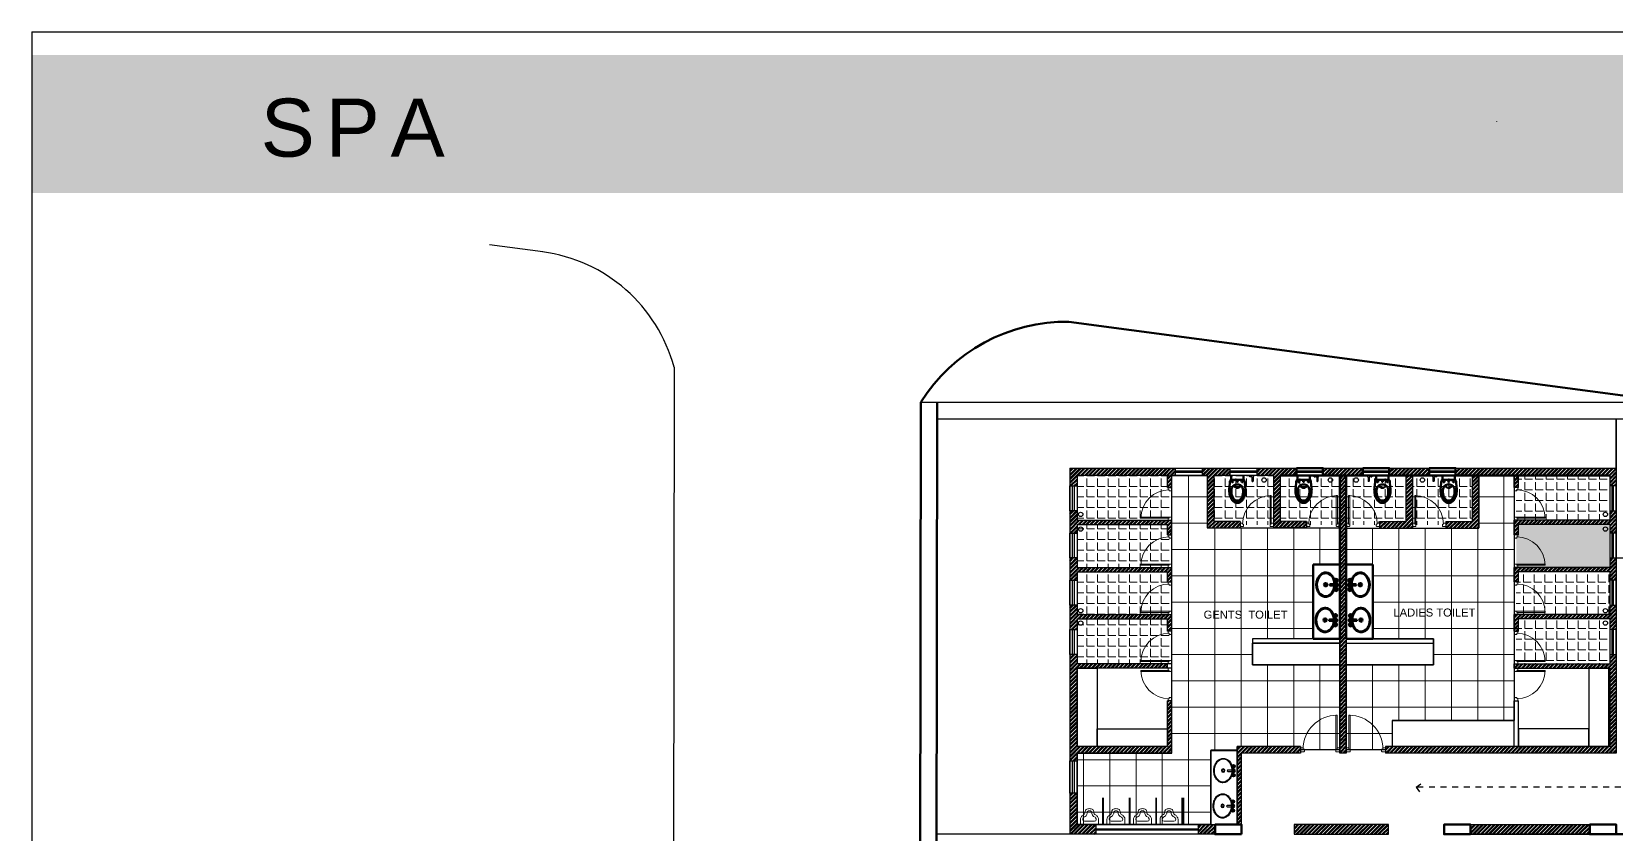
# Model space of a CAD drawing. Header units: millimetres. Extents: x 1521 to 3683, y 1649 to 3322.
# Drawn here: x 1521.46 to 1548.74, y 1680.17 to 1693.99 of the extents above; entities that cross this region are included whole.
import ezdxf

# ---------------------------------------------------------------- set-up
doc = ezdxf.new("R2010")
doc.units = ezdxf.units.MM
doc.header["$LTSCALE"] = 0.1
doc.linetypes.add('DASHED2', pattern=[0.375, 0.25, -0.125])
for name, color, linetype, lineweight in [('DOOR', 8, 'Continuous', 15), ('ELEVATION', 54, 'Continuous', 9), ('plan wall', 7, 'Continuous', 25), ('WALL', 7, 'Continuous', 50)]:
    doc.layers.add(name, color=color, linetype=linetype, lineweight=lineweight)
doc.layers.add('plot', color=1, linetype='Continuous')
doc.styles.add('WORKING', font='ARIALN.TTF')
pattern_1 = [(45, (727.22519, 588.535617), (-0.0336759605, 0.0336759605), []), (45, (727.22519, 588.55943), (-0.0336759605, 0.0336759605), [])]
pattern_2 = [(0, (378.60827, 780.19859), (0, 0.18335625), [0.13335, -0.05000625]), (90, (378.60827, 780.19859), (-0.18335625, 0), [0.13335, -0.05000625])]
pattern_3 = [(0, (0, 94.56723), (0, 0.18335625), [0.13335, -0.05000625]), (90, (0, 94.56723), (-0.18335625, 0), [0.13335, -0.05000625])]
pattern_4 = [(0, (378.60827, 780.1986), (0, 0.4524375), []), (90, (378.60827, 780.1986), (-0.4524375, 0), [])]

# ---------------------------------------------------------------- blocks, each defined once
blk = doc.blocks.new('D75')
at = {"layer": 'DOOR'}
for p, q in [((0.05, 0.7), (0.05, 0.675)), ((0.05, 0.7), (0.075, 0.7)), ((0.05, 0.05), (0.05, 0.075)), ((0.05, 0.05), (0.075, 0.05))]:
    blk.add_line(p, q, dxfattribs=at)
for points in [[(0.075, 0.7), (0.075, 0.75), (0, 0.75), (0, 0.685)], [(0.01, 0.675), (0.05, 0.675)], [(0.075, 0.05), (0.075, 0), (0, 0), (0, 0.065)], [(0.01, 0.075), (0.05, 0.075)]]:
    blk.add_lwpolyline(points, dxfattribs=at)
blk.add_lwpolyline([(0.05, 0.075), (0.05, 0.05), (0.7, 0.05), (0.7, 0.075)], close=True, dxfattribs=at)
for centre, radius, start, end in [((0.01, 0.685), 0.01, 180, 270), ((0.05, 0.05), 0.65, 0, 90), ((0.01, 0.065), 0.01, 90, 180)]:
    blk.add_arc(centre, radius, start, end, dxfattribs=at)
blk = doc.blocks.new('Faucet - Bathroom top')
for p, q in [((-4.107, 0.125), (-4.375, 0.125)), ((-3.75, 0.4788), (-3.75, 0.75)), ((-3.5, 0.482), (-3.5, 0.75)), ((-3.1461, 0.125), (-2.875, 0.125)), ((3.143, 0.125), (2.875, 0.125)), ((3.5, 0.4788), (3.5, 0.75)), ((3.75, 0.482), (3.75, 0.75)), ((4.1039, 0.125), (4.375, 0.125)), ((-4.1039, -0.125), (-4.375, -0.125)), ((-3.75, -0.4821), (-3.75, -0.75)), ((-3.5, -0.4789), (-3.5, -0.75)), ((-3.143, -0.125), (-2.875, -0.125)), ((-0.5, -0.8639), (-0.5, -4.5)), ((0.5, -4.5), (0.5, -0.8631)), ((3.1461, -0.125), (2.875, -0.125)), ((3.5, -0.4821), (3.5, -0.75)), ((3.75, -0.4789), (3.75, -0.75)), ((4.107, -0.125), (4.375, -0.125))]:
    blk.add_line(p, q)
for centre, radius in [((-3.625, 0), 1.375), ((-4.625, 0), 0.2795), ((-3.625, 0), 0.5), ((-3.625, 1), 0.2795), ((-2.625, 0), 0.2795), ((0, 0), 0.5), ((3.625, 0), 1.375), ((2.625, 0), 0.2795), ((3.625, 0), 0.5), ((3.625, 1), 0.2795), ((4.625, 0), 0.2795), ((-3.625, -1), 0.2795), ((3.625, -1), 0.2795)]:
    blk.add_circle(centre, radius)
for centre, radius, start, end in [((-3.625, 0), 1, 105.2407, 164.2093), ((-3.625, 0), 1, 16.44125, 74.07887), ((0, 0), 1.5, 289.6514, 250.3603), ((0, 0), 1, 300.3431, 239.7554), ((3.625, 0), 1, 106.12, 164.0884), ((3.625, 0), 1, 16.23422, 73.90469), ((-3.625, 0), 1, 196.2342, 253.9047), ((-3.625, 0), 1, 286.12, 344.0884), ((0, -4.5), 0.5, 180, 0), ((3.625, 0), 1, 196.4413, 254.0789), ((3.625, 0), 1, 285.2407, 344.2093)]:
    blk.add_arc(centre, radius, start, end)
blk = doc.blocks.new('A$C491C4D06')
for p, q in [((0.102, 0.686), (-0.504, 0.687)), ((-0.504, 0.687), (-0.504, -1.017)), ((0.102, -1.017), (0.102, 0.686)), ((0.102, -1.017), (-0.504, -1.017))]:
    blk.add_line(p, q)
for centre, radius in [((-0.182, 0.225), 0.0386), ((-0.182, 0.225), 0.0243), ((-0.168, -0.587), 0.0386), ((-0.168, -0.587), 0.0243)]:
    blk.add_circle(centre, radius)
at = {"extrusion": (0, 0, -1)}
for centre in [(-0.182, 0.225), (-0.168, -0.587)]:
    blk.add_ellipse(centre, major_axis=(0.006, -0.265), ratio=0.757949, dxfattribs=at)
for points in [[(-0.176, -0.055), (-0.193, -0.055), (-0.21, -0.053), (-0.252, -0.041), (-0.278, -0.027), (-0.323, 0.012), (-0.342, 0.036), (-0.373, 0.093), (-0.384, 0.124), (-0.397, 0.191), (-0.399, 0.225), (-0.393, 0.293), (-0.386, 0.326), (-0.361, 0.387), (-0.345, 0.414), (-0.305, 0.459), (-0.281, 0.477), (-0.23, 0.5), (-0.203, 0.505), (-0.148, 0.502), (-0.121, 0.494), (-0.072, 0.466), (-0.049, 0.445), (-0.012, 0.396), (0.003, 0.367), (0.025, 0.305), (0.031, 0.271), (0.034, 0.202), (0.031, 0.168), (0.014, 0.103), (0.002, 0.073), (-0.032, 0.02), (-0.053, -0.003), (-0.099, -0.037), (-0.125, -0.048), (-0.16, -0.054), (-0.168, -0.055), (-0.176, -0.055)], [(-0.162, -0.867), (-0.179, -0.867), (-0.195, -0.865), (-0.238, -0.853), (-0.263, -0.839), (-0.308, -0.8), (-0.328, -0.776), (-0.358, -0.719), (-0.37, -0.688), (-0.383, -0.621), (-0.385, -0.587), (-0.379, -0.519), (-0.371, -0.486), (-0.347, -0.425), (-0.33, -0.398), (-0.29, -0.353), (-0.267, -0.335), (-0.216, -0.312), (-0.188, -0.307), (-0.134, -0.31), (-0.107, -0.318), (-0.058, -0.346), (-0.035, -0.367), (0.003, -0.416), (0.018, -0.445), (0.039, -0.508), (0.046, -0.541), (0.048, -0.61), (0.045, -0.644), (0.029, -0.709), (0.016, -0.74), (-0.017, -0.792), (-0.038, -0.815), (-0.085, -0.849), (-0.111, -0.86), (-0.146, -0.866), (-0.154, -0.867), (-0.162, -0.867)]]:
    blk.add_open_spline(points, degree=3, knots=[0, 0, 0, 0, 0.226401, 0.226401, 0.598061, 0.598061, 0.969721, 0.969721, 1.341381, 1.341381, 1.713041, 1.713041, 2.084701, 2.084701, 2.456361, 2.456361, 2.828021, 2.828021, 3.199681, 3.199681, 3.571341, 3.571341, 3.943001, 3.943001, 4.314661, 4.314661, 4.686321, 4.686321, 5.057982, 5.057982, 5.429642, 5.429642, 5.801302, 5.801302, 6.172962, 6.172962, 6.283185, 6.283185, 6.283185, 6.283185])
at = {"xscale": -0.0285377218567646, "yscale": 0.0285377218567646, "zscale": 0.0285377218568328, "rotation": 90}
for p in [(-0.419, 0.22), (-0.404, -0.592)]:
    blk.add_blockref('Faucet - Bathroom top', p, dxfattribs=at)
blk = doc.blocks.new('ura')
for p, q in [((66.969, 30.005), (66.969, 30.093)), ((67.344, 29.98), (66.994, 29.98)), ((67.019, 30.09), (67.019, 30.093)), ((67.169, 30.05), (67.059, 30.05)), ((67.279, 30.05), (67.169, 30.05)), ((67.319, 30.093), (67.319, 30.09)), ((67.369, 30.093), (67.369, 30.005))]:
    blk.add_line(p, q)
for centre, radius, start, end in [((67.189, 30.234), 0.12, 147.0632, 181.9449), ((67.109, 30.286), 0.025, 125.1069, 148.188), ((67.168, 30.203), 0.127, 89.6001, 125.1069), ((67.168, 30.203), 0.0769, 89.34, 121.488), ((67.169, 30.203), 0.127, 54.8931, 90.3999), ((67.169, 30.203), 0.0769, 58.512, 90.66), ((67.228, 30.286), 0.025, 31.812, 54.8931), ((67.148, 30.234), 0.12, 358.0551, 32.9368), ((67.044, 30.093), 0.075, 156.1133, 180), ((66.994, 30.005), 0.025, 180, 270), ((67.114, 30.062), 0.152, 128.8839, 156.1133), ((66.993, 30.256), 0.0797, 288.7154, 341.4146), ((67.044, 30.093), 0.025, 156.1133, 180), ((67.059, 30.09), 0.04, 180, 270), ((67.114, 30.062), 0.102, 132.7845, 156.1133), ((66.993, 30.256), 0.13, 293.4922, 346.4131), ((67.189, 30.234), 0.0704, 150.6587, 187.4696), ((67.148, 30.234), 0.0704, 19.899, 29.3413), ((67.344, 30.256), 0.13, 178.8425, 246.5078), ((67.344, 30.256), 0.0797, 198.5854, 251.2846), ((67.279, 30.09), 0.04, 270, 0), ((67.223, 30.062), 0.102, 23.8867, 47.2155), ((67.294, 30.093), 0.025, 360, 23.8867), ((67.223, 30.062), 0.152, 23.8867, 51.1161), ((67.344, 30.005), 0.025, 270, 360), ((67.294, 30.093), 0.075, 0, 23.8867)]:
    blk.add_arc(centre, radius, start, end)
blk = doc.blocks.new('A$C1FE45C3E')
at = {"color": 0}
for q in [(0, -44.55), (63.075, 0)]:
    blk.add_line((0, 0), q, dxfattribs=at)

msp = doc.modelspace()

# ---------------------------------------------------------------- hatches: boundary and pattern name
h = msp.add_hatch(color=10)
h.set_gradient(color1=(29, 147, 16), color2=(180, 244, 52), tint=0.46)
h.paths.add_polyline_path([(1521.4588, 1691.2112), (1584.5338, 1691.2112), (1584.5338, 1693.5886), (1521.4588, 1693.5886)])
h = msp.add_hatch()
h.set_pattern_fill('STEEL', color=256, scale=0.015, style=0)
h.set_pattern_definition(pattern_1)
h.paths.add_polyline_path([(1541.1503, 1686.4769), (1539.3268, 1686.4769), (1539.3268, 1686.1681), (1539.453, 1686.1681), (1539.453, 1686.3507), (1541.0119, 1686.3507), (1541.0119, 1686.1396), (1541.0869, 1686.1396), (1541.0869, 1686.3507), (1541.1503, 1686.3507)])
at = {"lineweight": 0}
h = msp.add_hatch(dxfattribs=at)
h.set_pattern_fill('ANGLE', color=9, scale=0.02625, style=0)
h.set_pattern_definition(pattern_2)
h.paths.add_polyline_path([(1541.0494, 1685.5771), (1539.453, 1685.5771), (1539.453, 1686.3507), (1541.0494, 1686.3507)])
h = msp.add_hatch(dxfattribs=at)
h.set_pattern_fill('NET', color=9, scale=0.1425, style=0)
h.set_pattern_definition(pattern_4)
h.paths.add_polyline_path([(1541.0869, 1681.5686), (1541.0869, 1686.3507), (1541.6927, 1686.3507), (1541.6927, 1685.4472), (1543.9742, 1685.4472), (1543.975, 1684.8147), (1543.5197, 1684.8141), (1543.5197, 1683.537), (1542.4742, 1683.537), (1542.4742, 1683.0882), (1543.9742, 1683.0882), (1543.9742, 1681.6249), (1543.2992, 1681.6249), (1543.2992, 1681.6811), (1542.2097, 1681.6811), (1542.2098, 1681.6193), (1541.7552, 1681.6187), (1541.7552, 1680.3369), (1539.453, 1680.3369), (1539.453, 1681.5686)])
h = msp.add_hatch()
h.set_pattern_fill('STEEL', color=256, scale=0.015, style=0)
h.set_pattern_definition(pattern_1)
h.paths.add_polyline_path([(1542.0893, 1686.4769), (1541.6064, 1686.4769), (1541.6064, 1686.3507), (1541.6927, 1686.3507), (1541.6927, 1685.4472), (1542.2631, 1685.4472), (1542.2632, 1685.5591), (1541.8068, 1685.5591), (1541.8068, 1686.3507), (1542.0893, 1686.3507)])
h.paths.add_polyline_path([(1543.23, 1686.4769), (1542.5454, 1686.4769), (1542.5454, 1686.3507), (1542.8335, 1686.3507), (1542.8335, 1685.5298), (1542.8335, 1685.5298), (1542.8335, 1685.4728), (1542.8335, 1685.4728), (1542.8335, 1685.4472), (1543.4026, 1685.4472), (1543.4028, 1685.5591), (1542.9475, 1685.5597), (1542.9475, 1686.3507), (1543.23, 1686.3507)])
h.paths.add_polyline_path([(1544.3708, 1686.4769), (1543.6861, 1686.4769), (1543.6861, 1686.3507), (1544.3708, 1686.3507)])
h.paths.add_polyline_path([(1545.5115, 1686.4769), (1544.8269, 1686.4769), (1544.8269, 1686.3507), (1545.5115, 1686.3507)])
h = msp.add_hatch(dxfattribs=at)
h.set_pattern_fill('ANGLE', color=253, scale=0.02625, style=0)
h.set_pattern_definition(pattern_2)
h.paths.add_polyline_path([(1541.8068, 1686.3507), (1542.8335, 1686.3507), (1542.8335, 1685.5013), (1542.2632, 1685.5013), (1542.2632, 1685.5591), (1541.8068, 1685.5591)])
h = msp.add_hatch(dxfattribs=at)
h.set_pattern_fill('ANGLE', color=253, scale=0.02625, style=0)
h.set_pattern_definition(pattern_2)
h.paths.add_polyline_path([(1542.9475, 1686.3507), (1543.9742, 1686.3507), (1543.9743, 1685.5013), (1543.4039, 1685.5013), (1543.4039, 1685.5591), (1542.9475, 1685.5591)])
h = msp.add_hatch()
h.set_pattern_fill('STEEL', color=256, scale=0.015, style=0)
h.set_pattern_definition(pattern_1)
h.paths.add_polyline_path([(1543.9742, 1686.3507), (1544.0883, 1686.3507), (1544.0883, 1681.5686), (1543.9742, 1681.5686)])
h = msp.add_hatch(dxfattribs=at)
h.set_pattern_fill('ANGLE', color=253, scale=0.02625, style=0)
h.set_pattern_definition(pattern_2)
h.paths.add_polyline_path([(1545.115, 1686.3507), (1544.0883, 1686.3507), (1544.0882, 1685.5013), (1544.6586, 1685.5013), (1544.6586, 1685.5591), (1545.115, 1685.5591)])
h = msp.add_hatch(dxfattribs=at)
h.set_pattern_fill('NET', color=253, scale=0.1425, style=0)
h.set_pattern_definition(pattern_4)
h.paths.add_polyline_path([(1546.3698, 1686.3507), (1546.9756, 1686.3507), (1546.9756, 1682.1311), (1544.8758, 1682.1311), (1544.8758, 1681.6811), (1544.7633, 1681.6811), (1544.7633, 1681.6249), (1544.0883, 1681.6249), (1544.0883, 1683.0882), (1545.5883, 1683.0882), (1545.5883, 1683.537), (1544.5428, 1683.537), (1544.5428, 1684.8141), (1544.0883, 1684.8147), (1544.0891, 1685.4441), (1545.229, 1685.4441), (1546.3698, 1685.4441)])
h = msp.add_hatch()
h.set_pattern_fill('STEEL', color=256, scale=0.015, style=0)
h.set_pattern_definition([(45, (0, 94.567235), (-0.0336759605, 0.0336759605), []), (45, (0, 94.591047), (-0.0336759605, 0.0336759605), [])])
h.paths.add_polyline_path([(1545.229, 1685.5298), (1545.229, 1686.3507), (1545.115, 1686.3507), (1545.115, 1685.5597), (1544.6597, 1685.5591), (1544.6599, 1685.4441), (1545.229, 1685.4441), (1545.229, 1685.4728), (1545.229, 1685.4728), (1545.229, 1685.5298)])
h.paths.add_polyline_path([(1546.3698, 1686.3507), (1546.2557, 1686.3507), (1546.2557, 1685.5591), (1545.7993, 1685.5591), (1545.7994, 1685.4472), (1546.3698, 1685.4472)])
h = msp.add_hatch(dxfattribs=at)
h.set_pattern_fill('ANGLE', color=253, scale=0.02625, style=0)
h.set_pattern_definition(pattern_2)
h.paths.add_polyline_path([(1546.2557, 1686.3507), (1545.229, 1686.3507), (1545.229, 1685.5013), (1545.7993, 1685.5013), (1545.7993, 1685.5591), (1546.2557, 1685.5591)])
h = msp.add_hatch()
h.set_pattern_fill('STEEL', color=256, scale=0.015, style=0)
h.set_pattern_definition(pattern_1)
h.paths.add_polyline_path([(1548.7357, 1685.7393), (1548.6232, 1685.7393), (1548.6232, 1685.5771), (1546.9756, 1685.5771), (1546.9756, 1685.3284), (1547.0506, 1685.3284), (1547.0506, 1685.5021), (1548.6232, 1685.5021), (1548.6232, 1685.3569), (1548.7357, 1685.3569)])
h.paths.add_polyline_path([(1548.7357, 1686.4769), (1545.9676, 1686.4769), (1545.9676, 1686.3507), (1548.6232, 1686.3507), (1548.6232, 1686.1681), (1548.7357, 1686.1681)])
h = msp.add_hatch()
h.set_pattern_fill('STEEL', color=256, scale=0.015, style=0)
h.set_pattern_definition(pattern_1)
h.paths.add_polyline_path([(1547.0506, 1686.3507), (1546.9756, 1686.3507), (1546.9756, 1686.1396), (1547.0506, 1686.1396)])
h = msp.add_hatch(dxfattribs=at)
h.set_pattern_fill('ANGLE', color=9, scale=0.02625, style=0)
h.set_pattern_definition(pattern_3)
h.paths.add_polyline_path([(1547.0131, 1685.5771), (1548.6095, 1685.5771), (1548.6095, 1686.3507), (1547.0131, 1686.3507)])
h = msp.add_hatch()
h.set_pattern_fill('STEEL', color=256, scale=0.015, style=0)
h.set_pattern_definition(pattern_1)
h.paths.add_polyline_path([(1541.0869, 1685.5771), (1539.453, 1685.5771), (1539.453, 1685.7393), (1539.3268, 1685.7393), (1539.3268, 1685.3569), (1539.453, 1685.3569), (1539.453, 1685.5021), (1541.0119, 1685.5021), (1541.0119, 1685.3284), (1541.0869, 1685.3284)])
h.paths.add_polyline_path([(1541.0869, 1684.7659), (1539.453, 1684.7659), (1539.453, 1684.9282), (1539.3268, 1684.9282), (1539.3268, 1684.5458), (1539.453, 1684.5458), (1539.453, 1684.6909), (1541.0119, 1684.6909), (1541.0119, 1684.5173), (1541.0869, 1684.5173)])
h.paths.add_polyline_path([(1541.0869, 1683.9548), (1539.453, 1683.9548), (1539.453, 1684.117), (1539.3268, 1684.117), (1539.3268, 1683.6971), (1539.453, 1683.6971), (1539.453, 1683.8798), (1541.0119, 1683.8798), (1541.0119, 1683.6686), (1541.0869, 1683.6686)])
h = msp.add_hatch(dxfattribs=at)
h.set_pattern_fill('ANGLE', color=9, scale=0.02625, style=0)
h.set_pattern_definition(pattern_2)
h.paths.add_polyline_path([(1541.0494, 1684.7284), (1539.453, 1684.7284), (1539.453, 1685.5021), (1541.0494, 1685.5021)])
h = msp.add_hatch(dxfattribs=at)
h.set_pattern_fill('ANGLE', color=9, scale=0.02625, style=0)
h.set_pattern_definition(pattern_2)
h.paths.add_polyline_path([(1547.0131, 1684.7284), (1548.6095, 1684.7284), (1548.6095, 1685.5021), (1547.0131, 1685.5021)])
h.paths.add_polyline_path([(1572.4328, 1672.7908), (1572.4328, 1673.7658), (1571.5328, 1673.7658), (1571.5328, 1673.6945), (1571.4766, 1673.6945), (1571.4766, 1673.1242), (1571.5328, 1673.1242), (1571.5328, 1672.7908)])
h = msp.add_hatch()
h.set_pattern_fill('STEEL', color=256, scale=0.015, style=0)
h.set_pattern_definition(pattern_1)
h.paths.add_polyline_path([(1548.7357, 1684.117), (1548.6232, 1684.117), (1548.6232, 1683.9548), (1546.9756, 1683.9548), (1546.9756, 1683.6686), (1547.0506, 1683.6686), (1547.0506, 1683.8798), (1548.6232, 1683.8798), (1548.6232, 1683.6971), (1548.7357, 1683.6971)])
h.paths.add_polyline_path([(1548.7357, 1684.9282), (1548.6232, 1684.9282), (1548.6232, 1684.7659), (1546.9756, 1684.7659), (1546.9756, 1684.5173), (1547.0506, 1684.5173), (1547.0506, 1684.6909), (1548.6232, 1684.6909), (1548.6232, 1684.5458), (1548.7357, 1684.5458)])
h = msp.add_hatch(dxfattribs=at)
h.set_pattern_fill('ANGLE', color=9, scale=0.02625, style=0)
h.set_pattern_definition(pattern_2)
h.paths.add_polyline_path([(1541.0494, 1683.9173), (1539.453, 1683.9173), (1539.453, 1684.6909), (1541.0494, 1684.6909)])
h = msp.add_hatch(dxfattribs=at)
h.set_pattern_fill('ANGLE', color=253, scale=0.02625, style=0)
h.set_pattern_definition(pattern_2)
h.paths.add_polyline_path([(1547.0131, 1683.9173), (1548.6095, 1683.9173), (1548.6095, 1684.6909), (1547.0131, 1684.6909)])
h = msp.add_hatch(dxfattribs=at)
h.set_pattern_fill('ANGLE', color=9, scale=0.02625, style=0)
h.set_pattern_definition(pattern_2)
h.paths.add_polyline_path([(1541.0494, 1683.1061), (1539.453, 1683.1061), (1539.453, 1683.8798), (1541.0494, 1683.8798)])
h = msp.add_hatch(dxfattribs=at)
h.set_pattern_fill('ANGLE', color=9, scale=0.02625, style=0)
h.set_pattern_definition(pattern_3)
h.paths.add_polyline_path([(1547.0131, 1683.1061), (1548.6095, 1683.1061), (1548.6095, 1683.8798), (1547.0131, 1683.8798)])
h = msp.add_hatch()
h.set_pattern_fill('STEEL', color=256, scale=0.015, style=0)
h.set_pattern_definition(pattern_1)
h.paths.add_polyline_path([(1539.453, 1683.0311), (1539.8007, 1683.0311), (1541.0119, 1683.0311), (1541.0119, 1683.1061), (1539.453, 1683.1061), (1539.453, 1683.2683), (1539.3268, 1683.2683), (1539.3268, 1681.4352), (1539.453, 1681.4352), (1539.453, 1681.5686), (1541.0869, 1681.5686), (1541.0869, 1682.4681), (1541.0119, 1682.4681), (1541.0119, 1681.6811), (1539.8007, 1681.6811), (1539.453, 1681.6811)])
h = msp.add_hatch()
h.set_pattern_fill('STEEL', color=256, scale=0.015, style=0)
h.set_pattern_definition(pattern_1)
h.paths.add_polyline_path([(1548.7357, 1683.2683), (1548.6232, 1683.2683), (1548.6232, 1683.1061), (1546.9756, 1683.1061), (1546.9756, 1683.0311), (1548.6232, 1683.0311), (1548.6232, 1681.6811), (1544.7633, 1681.6811), (1544.7633, 1681.6249), (1544.7633, 1681.5911), (1544.7633, 1681.5686), (1548.7357, 1681.5686)])
h = msp.add_hatch()
h.set_pattern_fill('STEEL', color=256, scale=0.015, style=0)
h.set_pattern_definition(pattern_1)
h.paths.add_polyline_path([(1543.2992, 1681.6811), (1542.2097, 1681.6811), (1542.2098, 1681.6193), (1542.2097, 1681.6193), (1542.2097, 1680.3416), (1542.2097, 1680.3369), (1542.2847, 1680.3369), (1542.2847, 1681.5686), (1543.2992, 1681.5686)])
h = msp.add_hatch()
h.set_pattern_fill('STEEL', color=256, scale=0.015, style=0)
h.set_pattern_definition(pattern_1)
h.paths.add_polyline_path([(1539.7815, 1680.3369), (1539.453, 1680.3369), (1539.453, 1680.8814), (1539.3268, 1680.8814), (1539.3268, 1680.17), (1539.7815, 1680.17)])
h = msp.add_hatch()
h.set_pattern_fill('STEEL', color=256, scale=0.015, style=0)
h.set_pattern_definition(pattern_1)
h.paths.add_polyline_path([(1541.8284, 1680.3369), (1541.5353, 1680.3369), (1541.5353, 1680.1746), (1541.5353, 1680.17), (1541.8284, 1680.17)])
h = msp.add_hatch()
h.set_pattern_fill('STEEL', color=256, scale=0.015, style=0)
h.set_pattern_definition([(45, (5e-13, 96.113914), (-0.0336759605, 0.0336759605), []), (45, (5e-13, 96.137726), (-0.0336759605, 0.0336759605), [])])
h.paths.add_polyline_path([(1544.813, 1680.3369), (1543.1881, 1680.3369), (1543.1881, 1680.17), (1544.813, 1680.17)])
h = msp.add_hatch()
h.set_pattern_fill('STEEL', color=256, scale=0.015, style=0)
h.set_pattern_definition(pattern_1)
h.paths.add_polyline_path([(1546.226, 1680.3369), (1548.2794, 1680.3369), (1548.2794, 1680.17), (1546.226, 1680.17)])
h.paths.add_polyline_path([(1551.1755, 1680.3249), (1553.2414, 1680.3249), (1553.2414, 1680.17), (1551.1755, 1680.17)])
h.paths.add_polyline_path([(1553.5513, 1680.3284), (1556.2713, 1680.3284), (1556.2713, 1680.17), (1553.5513, 1680.17)])
h = msp.add_hatch()
h.set_pattern_fill('GRASS', color=3, scale=0.015357, style=0)
h.set_pattern_definition([(90, (-672.83713, -128.37974), (-0.27582132, 0.27582132), [0.07313822, -0.47850442]), (45, (-672.83713, -128.37974), (-0.27582151, 0.27582151), [0.07313822, -0.316932296]), (135, (-672.83713, -128.37974), (-0.27582151, -0.27582151), [0.07313822, -0.316932296])])
h.paths.add_polyline_path([(1544.8159, 1679.7915), (1544.8159, 1679.979), (1545.7697, 1679.979), (1545.7697, 1679.7915)])
h.paths.add_polyline_path([(1545.7697, 1679.6041), (1545.7697, 1679.4167), (1544.8159, 1679.4167), (1544.8159, 1679.6041)])
h.paths.add_polyline_path([(1545.7697, 1679.7915), (1545.7697, 1679.6041), (1544.8159, 1679.6041), (1544.8159, 1679.7915)])
h.paths.add_polyline_path([(1542.2539, 1679.7949), (1542.2539, 1679.9824), (1543.2077, 1679.9824), (1543.2077, 1679.7949)])
h.paths.add_polyline_path([(1543.2077, 1679.7949), (1543.2077, 1679.6075), (1542.2539, 1679.6075), (1542.2539, 1679.7949)])
h.paths.add_polyline_path([(1548.7357, 1679.4198), (1551.0857, 1679.4198), (1551.0857, 1667.6042), (1551.6939, 1667.6042), (1551.6939, 1680.17), (1551.0172, 1680.17), (1551.0172, 1679.42)])
h.paths.add_polyline_path([(1548.7357, 1667.6042), (1548.7357, 1679.4198), (1548.7357, 1680.1698), (1537.0372, 1680.17), (1537.0372, 1678.5318), (1547.6844, 1678.5318), (1547.6844, 1669.1044), (1541.1191, 1669.1044), (1541.1191, 1667.6042)])

# ---------------------------------------------------------------- linework, layer by layer
for p, q in [((1550.065, 1687.6039), (1536.7642, 1687.6039)), ((1550.3476, 1687.3213), (1537.0468, 1687.3213)), ((1550.3476, 1687.3213), (1548.7357, 1687.3213)), ((1548.7357, 1687.3213), (1548.7357, 1686.4769)), ((1548.7357, 1686.4769), (1548.7357, 1687.3213)), ((1539.3268, 1686.4769), (1548.7357, 1686.4769)), ((1539.3268, 1686.4769), (1539.3268, 1680.17)), ((1541.0119, 1686.3507), (1539.453, 1686.3507)), ((1539.453, 1686.3507), (1539.453, 1685.5771)), ((1541.0119, 1686.1396), (1541.0119, 1686.3507)), ((1541.6927, 1686.3507), (1541.0869, 1686.3507)), ((1541.0869, 1686.1396), (1541.0869, 1686.3507)), ((1541.6927, 1686.3507), (1541.6927, 1685.4472)), ((1541.8068, 1686.3507), (1541.8068, 1685.5591)), ((1542.8335, 1686.3507), (1541.8068, 1686.3507)), ((1542.8335, 1686.3507), (1542.8335, 1685.4457)), ((1542.9475, 1686.3507), (1542.9475, 1685.5597)), ((1543.9742, 1686.3507), (1543.9742, 1681.5686)), ((1544.0883, 1686.3507), (1544.0883, 1681.5686)), ((1545.115, 1686.3507), (1545.115, 1685.5597)), ((1545.229, 1686.3507), (1545.229, 1685.4441)), ((1546.2557, 1686.3507), (1546.2557, 1685.5591)), ((1546.3698, 1686.3507), (1546.3698, 1685.4472)), ((1546.9756, 1686.1396), (1546.9756, 1686.3507)), ((1547.0506, 1686.1396), (1547.0506, 1686.3507)), ((1548.6232, 1686.3507), (1548.6232, 1685.5771)), ((1548.7357, 1686.4769), (1548.7357, 1686.3507)), ((1548.7357, 1686.4769), (1548.7357, 1684.9282)), ((1548.7357, 1686.3507), (1548.7357, 1681.5686)), ((1541.0119, 1686.1396), (1541.0869, 1686.1396)), ((1547.0506, 1686.1396), (1546.9756, 1686.1396)), ((1539.453, 1685.5771), (1541.0869, 1685.5771)), ((1539.453, 1685.5021), (1539.453, 1684.7659)), ((1539.453, 1685.5021), (1541.0119, 1685.5021)), ((1541.0119, 1685.3284), (1541.0119, 1685.5021)), ((1541.0869, 1685.3284), (1541.0869, 1685.5771)), ((1541.6927, 1685.4472), (1542.2631, 1685.4472)), ((1542.2632, 1685.5591), (1541.8068, 1685.5591)), ((1542.2632, 1685.5591), (1542.2631, 1685.4472)), ((1543.4026, 1685.445), (1542.8335, 1685.4457)), ((1543.4028, 1685.5591), (1542.9475, 1685.5597)), ((1543.4028, 1685.5591), (1543.4026, 1685.445)), ((1544.6597, 1685.5591), (1545.115, 1685.5597)), ((1544.6597, 1685.5591), (1544.6599, 1685.445)), ((1545.7993, 1685.5591), (1545.7995, 1685.4441)), ((1545.7993, 1685.5591), (1546.2557, 1685.5591)), ((1546.9756, 1685.3284), (1546.9756, 1685.5771)), ((1548.6232, 1685.5771), (1546.9756, 1685.5771)), ((1547.0506, 1685.3284), (1547.0506, 1685.5021)), ((1548.6232, 1685.5021), (1547.0506, 1685.5021)), ((1548.6232, 1685.5021), (1548.6232, 1684.7659)), ((1541.0119, 1685.3284), (1541.0869, 1685.3284)), ((1547.0506, 1685.3284), (1546.9756, 1685.3284)), ((1548.7357, 1684.9282), (1551.0172, 1684.9283)), ((1539.453, 1684.7659), (1541.0869, 1684.7659)), ((1539.453, 1684.6909), (1539.453, 1683.9548)), ((1539.453, 1684.6909), (1541.0119, 1684.6909)), ((1541.0119, 1684.5173), (1541.0119, 1684.6909)), ((1541.0869, 1684.5173), (1541.0869, 1684.7659)), ((1546.9756, 1684.5173), (1546.9756, 1684.7659)), ((1548.6232, 1684.7659), (1546.9756, 1684.7659)), ((1547.0506, 1684.5173), (1547.0506, 1684.6909)), ((1548.6232, 1684.6909), (1547.0506, 1684.6909)), ((1548.6232, 1684.6909), (1548.6232, 1683.9548)), ((1541.0119, 1684.5173), (1541.0869, 1684.5173)), ((1547.0506, 1684.5173), (1546.9756, 1684.5173)), ((1539.453, 1683.9548), (1541.0869, 1683.9548)), ((1539.453, 1683.8798), (1539.453, 1683.1061)), ((1539.453, 1683.8798), (1541.0119, 1683.8798)), ((1541.0119, 1683.6686), (1541.0119, 1683.8798)), ((1541.0869, 1683.6686), (1541.0869, 1683.9548)), ((1546.9756, 1683.6686), (1546.9756, 1683.9548)), ((1548.6232, 1683.9548), (1546.9756, 1683.9548)), ((1547.0506, 1683.6686), (1547.0506, 1683.8798)), ((1548.6232, 1683.8798), (1547.0506, 1683.8798)), ((1548.6232, 1683.8798), (1548.6232, 1683.1061)), ((1541.0869, 1683.6686), (1541.0119, 1683.6686)), ((1543.9742, 1683.537), (1542.4742, 1683.537)), ((1542.4742, 1683.537), (1542.4742, 1683.462)), ((1544.0883, 1683.537), (1545.5883, 1683.537)), ((1545.5883, 1683.537), (1545.5883, 1683.462)), ((1546.9756, 1683.6686), (1547.0506, 1683.6686)), ((1543.9742, 1683.462), (1542.4742, 1683.462)), ((1544.0883, 1683.462), (1545.5883, 1683.462)), ((1541.0869, 1683.1061), (1539.453, 1683.1061)), ((1541.0869, 1683.0311), (1539.453, 1683.0311)), ((1539.453, 1683.0311), (1539.453, 1681.6811)), ((1541.0119, 1683.0311), (1541.0119, 1683.1061)), ((1541.0869, 1683.0311), (1541.0869, 1683.1061)), ((1546.9756, 1683.1061), (1548.6278, 1683.1061)), ((1546.9756, 1683.0311), (1546.9756, 1683.1061)), ((1546.9756, 1683.0311), (1548.6278, 1683.0311)), ((1548.6232, 1683.0311), (1548.6232, 1681.6811)), ((1541.0119, 1681.6811), (1541.0119, 1682.4681)), ((1541.0869, 1682.4681), (1541.0119, 1682.4681)), ((1541.0869, 1681.6811), (1541.0869, 1682.4681)), ((1546.9756, 1681.6811), (1546.9756, 1682.4686)), ((1546.9756, 1682.4686), (1547.0506, 1682.4686)), ((1547.0506, 1681.6811), (1547.0506, 1682.4686)), ((1544.8758, 1682.1311), (1544.8758, 1681.6811)), ((1544.8758, 1682.1311), (1546.9756, 1682.1311)), ((1541.0119, 1681.6811), (1539.453, 1681.6811)), ((1541.0869, 1681.5686), (1541.0869, 1681.6811)), ((1543.2992, 1681.6811), (1542.2097, 1681.6811)), ((1542.2097, 1680.3416), (1542.2097, 1681.6811)), ((1543.2992, 1681.6811), (1543.2992, 1681.5686)), ((1544.7633, 1681.6811), (1544.7633, 1681.5686)), ((1548.6232, 1681.6811), (1544.7633, 1681.6811)), ((1541.0869, 1681.5686), (1539.453, 1681.5686)), ((1539.453, 1681.5686), (1539.453, 1680.3369)), ((1543.2992, 1681.5686), (1542.2847, 1681.5686)), ((1542.2847, 1680.3369), (1542.2847, 1681.5686)), ((1544.0883, 1681.5686), (1543.9742, 1681.5686)), ((1548.7357, 1681.5686), (1544.7633, 1681.5686)), ((1539.453, 1680.3369), (1541.8284, 1680.3369)), ((1541.5353, 1680.3369), (1541.5353, 1680.1746)), ((1544.813, 1680.3369), (1543.1966, 1680.3369)), ((1546.226, 1680.3369), (1548.2794, 1680.3369)), ((1541.8284, 1680.17), (1539.3268, 1680.17)), ((1543.1881, 1680.17), (1544.8046, 1680.17)), ((1546.226, 1680.17), (1548.2791, 1680.1701))]:
    msp.add_line(p, q)
at = {"color": 253}
for p, q in [((1548.7357, 1684.9282), (1551.0172, 1684.9282)), ((1539.3268, 1680.17), (1537.0372, 1680.1729))]:
    msp.add_line(p, q, dxfattribs=at)
at = {"linetype": 'DASHED2'}
for p, q in [((1545.2896, 1680.981), (1545.4073, 1681.0688)), ((1549.2119, 1680.981), (1545.2896, 1680.981)), ((1545.2896, 1680.981), (1545.3779, 1680.8636))]:
    msp.add_line(p, q, dxfattribs=at)
for points in [[(1541.0869, 1681.5686), (1541.0869, 1686.3507), (1541.6927, 1686.3507), (1541.6927, 1685.4472), (1543.9742, 1685.4472), (1543.975, 1684.8147), (1543.5197, 1684.8141), (1543.5197, 1683.537), (1542.4742, 1683.537), (1542.4742, 1683.0882), (1543.9742, 1683.0882), (1543.9742, 1681.6249), (1543.2992, 1681.6249), (1543.2992, 1681.6811), (1542.2097, 1681.6811), (1542.2098, 1681.6193), (1541.7552, 1681.6187), (1541.7552, 1680.3369), (1539.453, 1680.3369), (1539.453, 1681.5686), (1541.0869, 1681.5686)], [(1541.0869, 1686.3507), (1541.6927, 1686.3507), (1541.6927, 1685.4472)], [(1546.3698, 1686.3507), (1546.9756, 1686.3507), (1546.9756, 1682.1311), (1544.8758, 1682.1311), (1544.8758, 1681.6811), (1544.7633, 1681.6811), (1544.7633, 1681.6249), (1544.0883, 1681.6249), (1544.0883, 1683.0882), (1545.5883, 1683.0882), (1545.5883, 1683.537), (1544.5428, 1683.537), (1544.5428, 1684.8141), (1544.0883, 1684.8147), (1544.0891, 1685.4441), (1545.229, 1685.4441), (1546.3698, 1685.4441), (1546.3698, 1686.3507), (1546.9756, 1686.3507), (1546.9756, 1682.1311)]]:
    msp.add_lwpolyline(points)
at = {"color": 253}
for points in [[(1541.1503, 1686.4769), (1541.6064, 1686.4769), (1541.6064, 1686.3507), (1541.1503, 1686.3507)], [(1541.1503, 1686.4288), (1541.6064, 1686.4288), (1541.6064, 1686.4023), (1541.1503, 1686.4023)], [(1542.0893, 1686.4769), (1542.5454, 1686.4769), (1542.5454, 1686.3507), (1542.0893, 1686.3507)], [(1542.0893, 1686.4288), (1542.5454, 1686.4288), (1542.5454, 1686.4023), (1542.0893, 1686.4023)], [(1543.23, 1686.4288), (1543.6861, 1686.4288), (1543.6861, 1686.4023), (1543.23, 1686.4023)], [(1544.3708, 1686.4288), (1544.8269, 1686.4288), (1544.8269, 1686.4023), (1544.3708, 1686.4023)], [(1545.5115, 1686.4288), (1545.9676, 1686.4288), (1545.9676, 1686.4023), (1545.5115, 1686.4023)], [(1539.3268, 1686.1681), (1539.453, 1686.1681), (1539.453, 1685.7393), (1539.3268, 1685.7393)], [(1539.3772, 1686.1681), (1539.4027, 1686.1681), (1539.4027, 1685.7393), (1539.3772, 1685.7393)], [(1548.7357, 1686.1681), (1548.6232, 1686.1681), (1548.6232, 1685.7393), (1548.7357, 1685.7393)], [(1548.6853, 1686.1681), (1548.6598, 1686.1681), (1548.6598, 1685.7393), (1548.6853, 1685.7393)], [(1539.3268, 1685.3569), (1539.453, 1685.3569), (1539.453, 1684.9282), (1539.3268, 1684.9282)], [(1539.3772, 1685.3569), (1539.4027, 1685.3569), (1539.4027, 1684.9282), (1539.3772, 1684.9282)], [(1548.7357, 1685.3569), (1548.6232, 1685.3569), (1548.6232, 1684.9282), (1548.7357, 1684.9282)], [(1548.6853, 1685.3569), (1548.6598, 1685.3569), (1548.6598, 1684.9282), (1548.6853, 1684.9282)], [(1539.3268, 1684.5458), (1539.453, 1684.5458), (1539.453, 1684.117), (1539.3268, 1684.117)], [(1539.3772, 1684.5458), (1539.4027, 1684.5458), (1539.4027, 1684.117), (1539.3772, 1684.117)], [(1548.7357, 1684.5458), (1548.6232, 1684.5458), (1548.6232, 1684.117), (1548.7357, 1684.117)], [(1548.6853, 1684.5458), (1548.6598, 1684.5458), (1548.6598, 1684.117), (1548.6853, 1684.117)], [(1539.3268, 1683.6971), (1539.453, 1683.6971), (1539.453, 1683.2683), (1539.3268, 1683.2683)], [(1539.3772, 1683.6971), (1539.4027, 1683.6971), (1539.4027, 1683.2683), (1539.3772, 1683.2683)]]:
    msp.add_lwpolyline(points, close=True, dxfattribs=at)
for points in [[(1543.9742, 1686.3507), (1544.0883, 1686.3507), (1544.0883, 1681.5686), (1543.9742, 1681.5686)], [(1548.7357, 1683.6971), (1548.6232, 1683.6971), (1548.6232, 1683.2683), (1548.7357, 1683.2683)], [(1548.6853, 1683.6971), (1548.6598, 1683.6971), (1548.6598, 1683.2683), (1548.6853, 1683.2683)], [(1542.4742, 1683.462), (1543.9742, 1683.462), (1543.9742, 1683.0882), (1542.4742, 1683.0882)], [(1544.0883, 1683.462), (1545.5883, 1683.462), (1545.5883, 1683.0882), (1544.0883, 1683.0882)], [(1539.453, 1683.0311), (1539.8007, 1683.0311), (1539.8007, 1681.6811), (1539.453, 1681.6811)], [(1548.6095, 1683.0311), (1548.2618, 1683.0311), (1548.2618, 1681.6811), (1548.6095, 1681.6811)], [(1539.8007, 1681.9863), (1541.0119, 1681.9863), (1541.0119, 1681.6811), (1539.8007, 1681.6811)], [(1548.2618, 1681.9863), (1547.0506, 1681.9863), (1547.0506, 1681.6811), (1548.2618, 1681.6811)], [(1539.3268, 1681.4352), (1539.453, 1681.4352), (1539.453, 1680.8814), (1539.3268, 1680.8814)], [(1539.3772, 1681.4352), (1539.4027, 1681.4352), (1539.4027, 1680.8814), (1539.3772, 1680.8814)], [(1539.7815, 1680.3369), (1541.5353, 1680.3369), (1541.5353, 1680.17), (1539.7815, 1680.17)], [(1539.7815, 1680.2652), (1541.5353, 1680.2652), (1541.5353, 1680.2387), (1539.7815, 1680.2387)], [(1544.813, 1680.3369), (1543.1881, 1680.3369), (1543.1881, 1680.17), (1544.813, 1680.17)], [(1546.226, 1680.3369), (1548.2794, 1680.3369), (1548.2794, 1680.17), (1546.226, 1680.17)]]:
    msp.add_lwpolyline(points, close=True)
at = {"layer": 'plan wall'}
for p, q in [((1542.4397, 1686.3207), (1542.4089, 1686.3508)), ((1542.4462, 1686.3508), (1542.4202, 1686.3207)), ((1542.4646, 1686.3158), (1542.4644, 1686.2512)), ((1542.4739, 1686.3132), (1542.4738, 1686.2436)), ((1542.4833, 1686.3157), (1542.4832, 1686.2512)), ((1543.5624, 1686.3508), (1543.5363, 1686.3207)), ((1543.5807, 1686.3158), (1543.5805, 1686.2512)), ((1543.5901, 1686.3132), (1543.5899, 1686.2436)), ((1543.5995, 1686.3157), (1543.5993, 1686.2512)), ((1544.4631, 1686.3157), (1544.4632, 1686.2512)), ((1544.4724, 1686.3132), (1544.4726, 1686.2436)), ((1544.4818, 1686.3158), (1544.482, 1686.2512)), ((1544.5001, 1686.3508), (1544.5262, 1686.3207)), ((1545.5792, 1686.3157), (1545.5794, 1686.2512)), ((1545.5886, 1686.3132), (1545.5887, 1686.2436)), ((1545.5979, 1686.3158), (1545.5981, 1686.2512)), ((1545.6163, 1686.3508), (1545.6423, 1686.3207)), ((1545.6228, 1686.3207), (1545.6537, 1686.3508))]:
    msp.add_line(p, q, dxfattribs=at)
for centre in [(1542.6731, 1686.2712), (1543.8149, 1686.2712), (1544.2578, 1686.2712), (1545.3972, 1686.2712), (1539.5153, 1685.6784), (1548.5472, 1685.6784), (1539.5153, 1685.427), (1548.5472, 1685.427), (1539.5153, 1684.0199), (1539.5153, 1683.807), (1548.5472, 1684.0199), (1548.5472, 1683.807)]:
    msp.add_circle(centre, 0.0375, dxfattribs=at)
for centre, major_axis, ratio, start_param, end_param in [((1542.474, 1686.332), (-0.0003, -0.0187), 0.9999682, 3.1572875, 9.4404728), ((1543.5901, 1686.332), (-0.0003, -0.0187), 0.9999682, 3.1572875, 9.4404728), ((1542.4738, 1686.253), (-0.00041, 0.00937), 0.9999657, 1.5247138, 4.6663065), ((1543.5899, 1686.253), (-0.00041, 0.00937), 0.9999657, 1.5247138, 4.6663065)]:
    msp.add_ellipse(centre, major_axis=major_axis, ratio=ratio, start_param=start_param, end_param=end_param, dxfattribs=at)
at = {"layer": 'plan wall', "extrusion": (0, 0, -1)}
for centre, major_axis, ratio, start_param, end_param in [((1544.4724, 1686.332), (0.0003, -0.0187), 0.9999682, 3.1572875, 9.4404728), ((1545.5885, 1686.332), (0.0003, -0.0187), 0.9999682, 3.1572875, 9.4404728), ((1544.4726, 1686.253), (0.00041, 0.00937), 0.9999657, 1.5247138, 4.6663065), ((1545.5887, 1686.253), (0.00041, 0.00937), 0.9999657, 1.5247138, 4.6663065)]:
    msp.add_ellipse(centre, major_axis=major_axis, ratio=ratio, start_param=start_param, end_param=end_param, dxfattribs=at)
at = {"layer": 'plot', "color": 24}
for p, q in [((1546.6806, 1692.4399), (1546.6806, 1692.4436)), ((1530.2546, 1690.1986), (1529.3388, 1690.3203)), ((1532.5159, 1688.212), (1532.479, 1659.5374))]:
    msp.add_line(p, q, dxfattribs=at)
for centre, radius, start, end in [((1544.5515, 1692.4684), 2.1293, 359.23326, 359.3314), ((1529.8965, 1687.5107), 2.7117, 14.98805, 82.45318)]:
    msp.add_arc(centre, radius, start, end, dxfattribs=at)
at = {"layer": 'WALL', "color": 24}
for p, q in [((1549.7824, 1687.6042), (1539.3144, 1688.995)), ((1536.7642, 1687.6104), (1536.7358, 1665.4837)), ((1537.0468, 1687.61), (1537.0107, 1659.5315))]:
    msp.add_line(p, q, dxfattribs=at)
at = {"layer": 'WALL'}
for p, q in [((1542.0858, 1686.2465), (1542.0867, 1686.2559)), ((1542.1067, 1686.2749), (1542.1067, 1686.353)), ((1542.3172, 1686.2749), (1542.1067, 1686.2749)), ((1542.2048, 1686.2749), (1542.2048, 1686.244)), ((1542.219, 1686.244), (1542.219, 1686.2749)), ((1542.3172, 1686.2749), (1542.3172, 1686.353)), ((1542.3369, 1686.2583), (1542.3363, 1686.2607)), ((1542.3393, 1686.2323), (1542.3369, 1686.2583)), ((1548.6232, 1686.3507), (1542.9475, 1686.3507)), ((1543.2266, 1686.2465), (1543.2275, 1686.2559)), ((1543.2474, 1686.2749), (1543.2474, 1686.353)), ((1543.4579, 1686.2749), (1543.2474, 1686.2749)), ((1543.3455, 1686.2749), (1543.3455, 1686.244)), ((1543.3598, 1686.244), (1543.3598, 1686.2749)), ((1543.4579, 1686.2749), (1543.4579, 1686.353)), ((1543.4776, 1686.2583), (1543.477, 1686.2607)), ((1543.4801, 1686.2323), (1543.4776, 1686.2583)), ((1543.5559, 1686.3207), (1543.525, 1686.3508)), ((1544.5066, 1686.3207), (1544.5375, 1686.3508)), ((1544.5824, 1686.2323), (1544.5849, 1686.2583)), ((1544.5849, 1686.2583), (1544.5855, 1686.2607)), ((1544.6046, 1686.2749), (1544.6046, 1686.353)), ((1544.6046, 1686.2749), (1544.8151, 1686.2749)), ((1544.7027, 1686.244), (1544.7027, 1686.2749)), ((1544.717, 1686.2749), (1544.717, 1686.244)), ((1544.8151, 1686.2749), (1544.8151, 1686.353)), ((1544.8359, 1686.2465), (1544.835, 1686.2559)), ((1545.7232, 1686.2323), (1545.7256, 1686.2583)), ((1545.7256, 1686.2583), (1545.7262, 1686.2607)), ((1545.7453, 1686.2749), (1545.7453, 1686.353)), ((1545.7453, 1686.2749), (1545.9558, 1686.2749)), ((1545.8435, 1686.244), (1545.8435, 1686.2749)), ((1545.8577, 1686.2749), (1545.8577, 1686.244)), ((1545.9558, 1686.2749), (1545.9558, 1686.353)), ((1545.9767, 1686.2465), (1545.9758, 1686.2559)), ((1542.0764, 1686.1473), (1542.0845, 1686.2323)), ((1542.0845, 1686.2323), (1542.0858, 1686.2465)), ((1542.1126, 1686.0557), (1542.1126, 1686.0995)), ((1542.3112, 1686.0557), (1542.3112, 1686.0995)), ((1542.3393, 1686.2323), (1542.3393, 1686.2323)), ((1542.3475, 1686.1473), (1542.3393, 1686.2323)), ((1543.2171, 1686.1473), (1543.2252, 1686.2323)), ((1543.2252, 1686.2323), (1543.2266, 1686.2465)), ((1543.2533, 1686.0557), (1543.2533, 1686.0995)), ((1543.452, 1686.0557), (1543.452, 1686.0995)), ((1543.4801, 1686.2323), (1543.4801, 1686.2323)), ((1543.4882, 1686.1473), (1543.4801, 1686.2323)), ((1544.5743, 1686.1473), (1544.5824, 1686.2323)), ((1544.5824, 1686.2323), (1544.5824, 1686.2323)), ((1544.6105, 1686.0557), (1544.6105, 1686.0995)), ((1544.8092, 1686.0557), (1544.8092, 1686.0995)), ((1544.8373, 1686.2323), (1544.8359, 1686.2465)), ((1544.8454, 1686.1473), (1544.8373, 1686.2323)), ((1545.715, 1686.1473), (1545.7232, 1686.2323)), ((1545.7232, 1686.2323), (1545.7232, 1686.2323)), ((1545.7513, 1686.0557), (1545.7513, 1686.0995)), ((1545.9499, 1686.0557), (1545.9499, 1686.0995)), ((1545.978, 1686.2323), (1545.9767, 1686.2465)), ((1545.9862, 1686.1473), (1545.978, 1686.2323))]:
    msp.add_line(p, q, dxfattribs=at)
at = {"layer": 'WALL', "color": 253, "ltscale": 3}
for p, q in [((1543.9742, 1686.3507), (1543.9742, 1684.1894)), ((1544.0883, 1686.3507), (1544.0883, 1684.1893)), ((1545.115, 1686.3569), (1545.115, 1686.3554)), ((1545.229, 1686.3569), (1545.229, 1686.3553)), ((1543.4027, 1685.5298), (1543.4028, 1685.5591)), ((1543.973, 1685.4443), (1543.9732, 1685.5583)), ((1544.0883, 1685.4441), (1544.0871, 1685.4441)), ((1544.0883, 1685.5582), (1544.0873, 1685.5582)), ((1544.6598, 1685.5298), (1544.6597, 1685.5591)), ((1544.0883, 1684.1893), (1544.0883, 1684.6456)), ((1541.2687, 1680.3416), (1541.2687, 1680.7979)), ((1541.2782, 1680.3416), (1541.2782, 1680.7979)), ((1545.7697, 1680.17), (1546.226, 1680.17)), ((1548.2794, 1680.17), (1548.7357, 1680.17)), ((1551.0172, 1680.17), (1548.7357, 1680.17))]:
    msp.add_line(p, q, dxfattribs=at)
at = {"layer": 'WALL', "color": 253, "lineweight": 25, "ltscale": 3}
for p, q in [((1539.8998, 1680.3416), (1539.8998, 1680.7979)), ((1539.9093, 1680.3416), (1539.9093, 1680.7979)), ((1540.3561, 1680.3416), (1540.3561, 1680.7979)), ((1540.3656, 1680.3416), (1540.3656, 1680.7979)), ((1540.8124, 1680.3416), (1540.8124, 1680.7979)), ((1540.8219, 1680.3416), (1540.8219, 1680.7979))]:
    msp.add_line(p, q, dxfattribs=at)
at = {"layer": 'WALL'}
for points in [[(1543.23, 1686.4769), (1543.6861, 1686.4769), (1543.6861, 1686.3507), (1543.23, 1686.3507)], [(1544.3708, 1686.4769), (1544.8269, 1686.4769), (1544.8269, 1686.3507), (1544.3708, 1686.3507)], [(1545.5115, 1686.4769), (1545.9676, 1686.4769), (1545.9676, 1686.3507), (1545.5115, 1686.3507)]]:
    msp.add_lwpolyline(points, close=True, dxfattribs=at)
for points in [[(1542.2119, 1685.8764, -0.1452621), (1542.1622, 1685.8911, -0.1071711), (1542.1133, 1685.9406, -0.0774043), (1542.0838, 1686.0081, -0.0645214), (1542.0724, 1686.0956, -0.0378445), (1542.0764, 1686.1473, -0.0028143)], [(1542.1477, 1685.9494, -0.1751994), (1542.1126, 1686.0557, -0.0718282)], [(1542.3475, 1686.1473, -0.0378445), (1542.3514, 1686.0956, -0.0645214), (1542.3401, 1686.0081, -0.0774043), (1542.3105, 1685.9406, -0.1071711), (1542.2616, 1685.8911, -0.1452621), (1542.2119, 1685.8764, -0.1452621)], [(1542.3112, 1686.0557, -0.0718282), (1542.3033, 1686.0005, -0.0831828), (1542.2821, 1685.9571, -0.1066915), (1542.248, 1685.926, -0.1324799), (1542.2119, 1685.9163, -0.1324799)], [(1543.3527, 1685.8764, -0.1452621), (1543.303, 1685.8911, -0.1071711), (1543.254, 1685.9406, -0.0774043), (1543.2245, 1686.0081, -0.0645214), (1543.2132, 1686.0956, -0.0378445), (1543.2171, 1686.1473, -0.0028143)], [(1543.2885, 1685.9494, -0.1751994), (1543.2533, 1686.0557, -0.0718282)], [(1543.4882, 1686.1473, -0.0378445), (1543.4921, 1686.0956, -0.0645214), (1543.4808, 1686.0081, -0.0774043), (1543.4513, 1685.9406, -0.1071711), (1543.4023, 1685.8911, -0.1452621), (1543.3527, 1685.8764, -0.1452621)], [(1543.452, 1686.0557, -0.0718282), (1543.444, 1686.0005, -0.0831828), (1543.4229, 1685.9571, -0.1066915), (1543.3888, 1685.926, -0.1324799), (1543.3527, 1685.9163, -0.1324799)], [(1544.5743, 1686.1473, 0.0378445), (1544.5704, 1686.0956, 0.0645214), (1544.5817, 1686.0081, 0.0774043), (1544.6112, 1685.9406, 0.1071711), (1544.6602, 1685.8911, 0.1452621), (1544.7098, 1685.8764, 0.1452621)], [(1544.6105, 1686.0557, 0.0718282), (1544.6185, 1686.0005, 0.0831828), (1544.6396, 1685.9571, 0.1066915), (1544.6737, 1685.926, 0.1324799), (1544.7098, 1685.9163, 0.1324799)], [(1544.7098, 1685.8764, 0.1452621), (1544.7595, 1685.8911, 0.1071711), (1544.8085, 1685.9406, 0.0774043), (1544.838, 1686.0081, 0.0645214), (1544.8493, 1686.0956, 0.0378445), (1544.8454, 1686.1473, 0.0028143)], [(1544.774, 1685.9494, 0.1751994), (1544.8092, 1686.0557, 0.0718282)], [(1545.715, 1686.1473, 0.0378445), (1545.7111, 1686.0956, 0.0645214), (1545.7225, 1686.0081, 0.0774043), (1545.752, 1685.9406, 0.1071711), (1545.8009, 1685.8911, 0.1452621), (1545.8506, 1685.8764, 0.1452621)], [(1545.7513, 1686.0557, 0.0718282), (1545.7593, 1686.0005, 0.0831828), (1545.7804, 1685.9571, 0.1066915), (1545.8145, 1685.926, 0.1324799), (1545.8506, 1685.9163, 0.1324799)], [(1545.8506, 1685.8764, 0.1452621), (1545.9003, 1685.8911, 0.1071711), (1545.9492, 1685.9406, 0.0774043), (1545.9787, 1686.0081, 0.0645214), (1545.9901, 1686.0956, 0.0378445), (1545.9862, 1686.1473, 0.0028143)], [(1545.9148, 1685.9494, 0.1751994), (1545.9499, 1686.0557, 0.0718282)], [(1542.2119, 1685.9163, -0.1324799), (1542.1758, 1685.926, -0.0840361), (1542.1477, 1685.9494, -0.0831828)], [(1543.3527, 1685.9163, -0.1324799), (1543.3165, 1685.926, -0.0840361), (1543.2885, 1685.9494, -0.0831828)], [(1544.7098, 1685.9163, 0.1324799), (1544.746, 1685.926, 0.0840361), (1544.774, 1685.9494, 0.0831828)], [(1545.8506, 1685.9163, 0.1324799), (1545.8867, 1685.926, 0.0840361), (1545.9148, 1685.9494, 0.0831828)]]:
    msp.add_lwpolyline(points, format="xyb", dxfattribs=at)
at = {"layer": 'WALL', "color": 1, "ltscale": 3}
for points in [[(1542.2847, 1680.17), (1541.8284, 1680.17), (1541.8284, 1680.3369), (1542.2847, 1680.3369)], [(1546.226, 1680.17), (1545.7697, 1680.17), (1545.7697, 1680.3369), (1546.226, 1680.3369)], [(1548.7357, 1680.17), (1548.2794, 1680.17), (1548.2794, 1680.3369), (1548.7357, 1680.3369)]]:
    msp.add_lwpolyline(points, close=True, dxfattribs=at)
at = {"layer": 'WALL'}
for centre in [(1542.1272, 1686.245), (1542.2966, 1686.245), (1543.268, 1686.245), (1543.4373, 1686.245), (1544.6252, 1686.245), (1544.7945, 1686.245), (1545.7659, 1686.245), (1545.9353, 1686.245)]:
    msp.add_circle(centre, 0.0139, dxfattribs=at)
at = {"layer": 'WALL', "color": 24}
msp.add_arc((1539.2636, 1686.0478), 2.9476, 89.01152, 147.9861, dxfattribs=at)
at = {"layer": 'WALL'}
for centre, radius, start, end in [((1542.1067, 1686.255), 0.0199, 163.47884, 169.35765), ((1542.1067, 1686.255), 0.0199, 90, 163.47884), ((1542.3172, 1686.255), 0.0199, 16.52116, 90), ((1543.2474, 1686.255), 0.0199, 163.47884, 169.35765), ((1543.2474, 1686.255), 0.0199, 90, 163.47884), ((1543.4579, 1686.255), 0.0199, 16.52116, 90), ((1544.6046, 1686.255), 0.0199, 90, 163.47884), ((1544.8151, 1686.255), 0.0199, 16.52116, 90), ((1544.8151, 1686.255), 0.0199, 10.64235, 16.52116), ((1545.7453, 1686.255), 0.0199, 90, 163.47884), ((1545.9558, 1686.255), 0.0199, 16.52116, 90), ((1545.9558, 1686.255), 0.0199, 10.64235, 16.52116), ((1542.2084, 1686.0995), 0.0958, 87.87567, 180), ((1542.2119, 1686.1952), 0.0614, 196.57076, 343.42924), ((1542.2119, 1686.244), 0.00713, 180, 0), ((1542.2155, 1686.0995), 0.0958, 0, 92.12433), ((1543.3491, 1686.0995), 0.0958, 87.87567, 180), ((1543.3527, 1686.1952), 0.0614, 196.57076, 343.42924), ((1543.3527, 1686.244), 0.00713, 180, 0), ((1543.3562, 1686.0995), 0.0958, 0, 92.12433), ((1544.7063, 1686.0995), 0.0958, 87.87567, 180), ((1544.7098, 1686.1952), 0.0614, 196.57076, 343.42924), ((1544.7098, 1686.244), 0.00713, 180, 0), ((1544.7134, 1686.0995), 0.0958, 0, 92.12433), ((1545.847, 1686.0995), 0.0958, 87.87567, 180), ((1545.8506, 1686.1952), 0.0614, 196.57076, 343.42924), ((1545.8506, 1686.244), 0.00713, 180, 0), ((1545.8541, 1686.0995), 0.0958, 0, 92.12433)]:
    msp.add_arc(centre, radius, start, end, dxfattribs=at)

# ---------------------------------------------------------------- block references
msp.add_blockref('A$C1FE45C3E', (1521.4588, 1693.9912))
at = {"yscale": 0.9000000000002046, "zscale": 0.8999999999998518}
for p, xscale, rotation in [((1543.9742, 1681.5911), 0.9000000000002046, 90), ((1544.0883, 1681.5911), -0.9000000000002046, 270)]:
    msp.add_blockref('D75', p, dxfattribs=dict(at, xscale=xscale, rotation=rotation))
at = {"xscale": -0.75, "yscale": 0.75, "zscale": 0.75}
msp.add_blockref('A$C491C4D06', (1541.8317, 1681.0997), dxfattribs=at)
at = {"layer": 'DOOR', "yscale": 0.75, "zscale": 0.75}
for p, xscale in [((1541.0775, 1685.5771), -0.75), ((1546.985, 1685.5771), 0.75), ((1541.0775, 1684.7659), -0.75), ((1546.985, 1684.7659), 0.75), ((1541.0775, 1683.9548), -0.75), ((1546.985, 1683.9548), 0.75), ((1541.0775, 1683.1061), -0.75), ((1546.985, 1683.1061), 0.75)]:
    msp.add_blockref('D75', p, dxfattribs=dict(at, xscale=xscale))
at = {"layer": 'DOOR'}
for p, xscale, yscale, zscale, rotation in [((1542.8335, 1685.4728), 0.7605000000000928, 0.7605000000000928, 0.7604999999998909, 90), ((1543.9731, 1685.4728), 0.7605000000000928, 0.7605000000000928, 0.7604999999998909, 90), ((1544.0894, 1685.4728), -0.7605000000000928, 0.7605000000000928, 0.7604999999998909, 270), ((1545.229, 1685.4728), -0.7605000000000928, 0.7605000000000928, 0.7604999999998909, 270), ((1541.0775, 1683.0306), 0.75, 0.75, 0.75, 180), ((1546.985, 1683.0311), -0.75, 0.75, 0.75, 180)]:
    msp.add_blockref('D75', p, dxfattribs=dict(at, xscale=xscale, yscale=yscale, zscale=zscale, rotation=rotation))
at = {"layer": 'ELEVATION', "xscale": 0.7747082741632312, "yscale": 0.774708274161867, "zscale": 0.7747082741624394}
for p in [(1487.6308, 1657.1158), (1488.0871, 1657.1158), (1488.5434, 1657.1158), (1488.9997, 1657.1158)]:
    msp.add_blockref('ura', p, dxfattribs=at)
at = {"layer": 'WALL', "yscale": 0.75, "zscale": 0.75}
for p, xscale in [((1543.5962, 1684.2998), -0.75), ((1544.4663, 1684.2998), 0.75)]:
    msp.add_blockref('A$C491C4D06', p, dxfattribs=dict(at, xscale=xscale))

# ---------------------------------------------------------------- texts
at = {"insert": (1525.4009, 1692.8389), "char_height": 1, "width": 22.631153, "attachment_point": 1}
msp.add_mtext('{\\f@Arial Unicode MS|b0|i0|c0|p34;\\T1.2;\\C255;\\c16777215;SPA}', dxfattribs=at)
at = {"ltscale": 0.2, "char_height": 0.137723, "width": 3.643626, "attachment_point": 1, "style": 'WORKING'}
for s, insert in [('{\\f@Arial Unicode MS|b0|i0|c0|p34;GENTS  TOILET}', (1541.632, 1684.0218)), ('{\\f@Arial Unicode MS|b0|i0|c0|p34;LADIES TOILET}', (1544.8993, 1684.058))]:
    msp.add_mtext(s, dxfattribs=dict(at, insert=insert))

doc.saveas('drawing.dxf')
